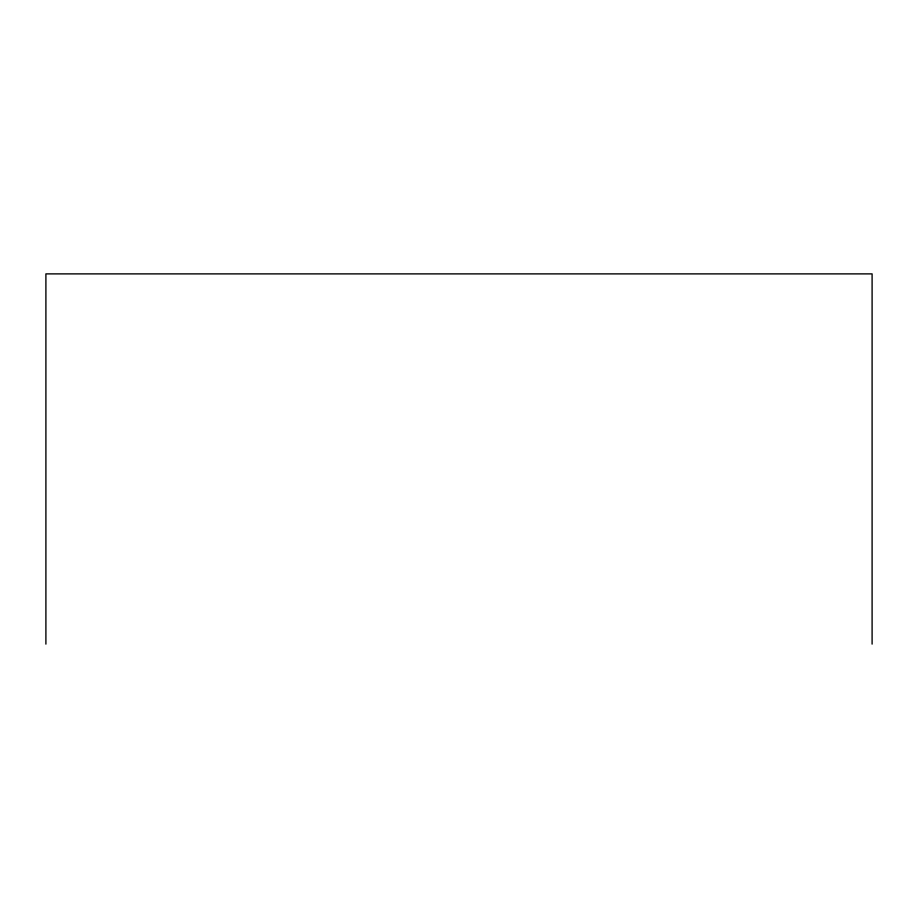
<?xml version="1.0" encoding="UTF-8"?>
<svg xmlns="http://www.w3.org/2000/svg" width="918" height="918" viewBox="0 0 918 918"><rect width="100%" height="100%" fill="white"/><g stroke="black" fill="none" stroke-linecap="round" stroke-linejoin="round"><path stroke-width="1.38" d="M872.1 644.115L872.1 273.885L45.9 273.885L45.9 644.115"/></g></svg>
